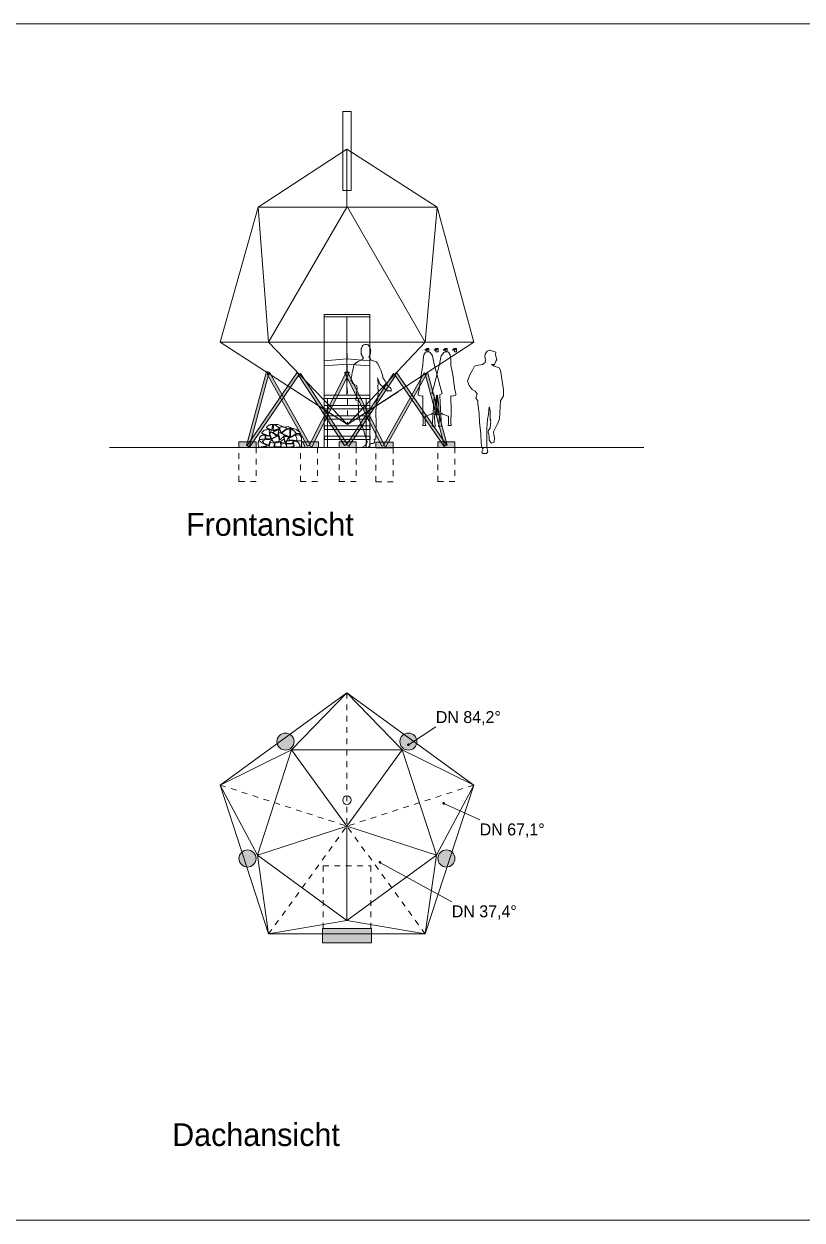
# Model space of a CAD drawing. Header units: metres. Extents: x -25.1 to 34.9, y -13.8 to 7.2.
# Drawn here: x -11.47 to 2.19, y -13.83 to 7.17 of the extents above; entities that cross this region are included whole.
import ezdxf

# ---------------------------------------------------------------- set-up
doc = ezdxf.new("R2010")
doc.units = ezdxf.units.M
doc.header["$LTSCALE"] = 2.54
doc.linetypes.add('Dash Style-5', pattern=[0.041656, 0.013885, -0.027771])
doc.layers.add('Entwurf B Ansichten', color=7, linetype='Continuous')
doc.layers.add('Linie ... Linie-Ansicht', color=7, linetype='Continuous', lineweight=5)
doc.layers.add('None', color=7, linetype='Continuous', lineweight=5)
doc.layers.add('Text', color=7, linetype='Continuous', lineweight=25, true_color=0x000000)
doc.styles.add('textstyle41', font='')
doc.styles.add('textstyle42', font='')
doc.styles.add('textstyle43', font='')
doc.styles.add('textstyle44', font='')
doc.styles.add('textstyle45', font='')
doc.styles.get('textstyle41').set_extended_font_data('Futura Light BT')
doc.styles.get('textstyle42').set_extended_font_data('Futura Light BT')
doc.styles.get('textstyle43').set_extended_font_data('Futura Light BT')
doc.styles.get('textstyle44').set_extended_font_data('Futura Lt BT')
doc.styles.get('textstyle45').set_extended_font_data('Futura Lt BT')

# ---------------------------------------------------------------- blocks, each defined once
blk = doc.blocks.new('Holzstoß')
at = {"color": 7, "linetype": 'Continuous', "lineweight": 5}
for p, q in [((-2.091, -0.863), (-2.012, -0.863)), ((-1.864, -0.934), (-1.778, -0.924)), ((-1.8, -0.943), (-1.72, -0.943)), ((-1.711, -1.046), (-1.631, -1.046)), ((-1.693, -1.02), (-1.613, -1.02)), ((-1.677, -1.154), (-1.597, -1.154))]:
    blk.add_line(p, q, dxfattribs=at)
blk.add_lwpolyline([(-2.012, -0.863), (-1.928, -0.9), (-1.899, -0.909), (-1.829, -0.902), (-1.778, -0.924), (-1.72, -0.943), (-1.691, -0.953), (-1.628, -1.001), (-1.613, -1.02), (-1.631, -1.046), (-1.599, -1.086), (-1.597, -1.154), (-1.572, -1.175), (-1.541, -1.24), (-1.544, -1.265)], dxfattribs=at)
for points in [[(-1.787, -0.949), (-1.789, -1.036), (-1.787, -1.08), (-1.773, -1.081), (-1.693, -1.02), (-1.722, -0.982), (-1.753, -0.957)], [(-2.228, -1.064), (-2.221, -1.119), (-2.139, -1.112), (-2.143, -1.08), (-2.154, -1.072)], [(-2.148, -1.18), (-2.162, -1.233), (-2.171, -1.259), (-2.081, -1.26), (-2.074, -1.19)], [(-2.124, -1.119), (-2.029, -1.073), (-2, -1.069), (-1.987, -1.126), (-1.987, -1.157), (-2.007, -1.165), (-2.048, -1.168), (-2.087, -1.177)], [(-1.974, -1.167), (-1.956, -1.182), (-1.941, -1.19), (-1.892, -1.171), (-1.913, -1.121)], [(-1.96, -1.213), (-1.886, -1.19), (-1.856, -1.259), (-1.946, -1.261)], [(-1.849, -1.15), (-1.87, -1.191), (-1.827, -1.199), (-1.769, -1.2), (-1.74, -1.145), (-1.806, -1.15)], [(-1.863, -1.208), (-1.862, -1.231), (-1.847, -1.265), (-1.778, -1.255), (-1.737, -1.255), (-1.735, -1.206), (-1.81, -1.204)]]:
    blk.add_lwpolyline(points, close=True, dxfattribs=at)
for points, knots in [([(-2.338, -1.128), (-2.296, -1.125), (-2.253, -1.123), (-2.243, -1.114), (-2.233, -1.106), (-2.241, -1.076), (-2.234, -1.051), (-2.328, -1.038), (-2.338, -1.128)], [0, 0, 0, 1, 1, 2, 2, 3, 3, 4, 4, 4]), ([(-2.295, -1.02), (-2.231, -1.044), (-2.167, -1.069), (-2.162, -1.058), (-2.157, -1.048), (-2.159, -1.037), (-2.16, -1.027), (-2.162, -1.006), (-2.164, -0.985), (-2.157, -0.969), (-2.149, -0.954), (-2.282, -0.949), (-2.295, -1.02)], [0, 0, 0, 1, 1, 2, 2, 3, 3, 4, 4, 5, 5, 6, 6, 6]), ([(-2.214, -0.921), (-2.167, -0.944), (-2.12, -0.967), (-2.111, -0.916), (-2.101, -0.865), (-2.181, -0.86), (-2.214, -0.921)], [0, 0, 0, 1, 1, 2, 2, 3, 3, 3]), ([(-2.143, -0.992), (-2.148, -1.018), (-2.152, -1.044), (-2.138, -1.08), (-2.124, -1.117), (-2.077, -1.094), (-2.029, -1.071), (-2.093, -1.013), (-2.143, -0.992)], [0, 0, 0, 1, 1, 2, 2, 3, 3, 4, 4, 4]), ([(-2.1, -0.971), (-2.098, -0.957), (-2.096, -0.943), (-2.093, -0.929), (-2.09, -0.915), (-2.09, -0.889), (-2.091, -0.863), (-2.008, -0.9), (-1.984, -0.939), (-2.022, -0.95), (-2.06, -0.96), (-2.08, -0.966), (-2.1, -0.971)], [0, 0, 0, 1, 1, 2, 2, 3, 3, 4, 4, 5, 5, 6, 6, 6]), ([(-2.1, -1.007), (-2.054, -1.034), (-2.009, -1.06), (-2.007, -1.034), (-2.006, -1.009), (-1.996, -0.982), (-1.987, -0.954), (-2.051, -0.963), (-2.1, -1.007)], [0, 0, 0, 1, 1, 2, 2, 3, 3, 4, 4, 4]), ([(-2.006, -1.009), (-1.922, -1.016), (-1.898, -1.058), (-1.918, -1.077), (-1.938, -1.095), (-1.949, -1.109), (-1.961, -1.123), (-1.969, -1.127), (-1.978, -1.131), (-1.985, -1.098), (-1.992, -1.065), (-1.996, -1.053), (-2.001, -1.04), (-2.003, -1.025), (-2.006, -1.009)], [0, 0, 0, 1, 1, 2, 2, 3, 3, 4, 4, 5, 5, 6, 6, 7, 7, 7]), ([(-1.979, -0.909), (-1.977, -0.933), (-1.975, -0.958), (-1.966, -0.985), (-1.957, -1.013), (-1.944, -1.003), (-1.931, -0.993), (-1.9, -0.968), (-1.87, -0.943), (-1.864, -0.934), (-1.858, -0.924), (-1.909, -0.902), (-1.979, -0.909)], [0, 0, 0, 1, 1, 2, 2, 3, 3, 4, 4, 5, 5, 6, 6, 6]), ([(-1.941, -1.018), (-1.87, -0.943), (-1.8, -0.943), (-1.81, -1.018), (-1.801, -1.055), (-1.798, -1.066), (-1.795, -1.077), (-1.809, -1.077), (-1.823, -1.076), (-1.859, -1.062), (-1.896, -1.047), (-1.919, -1.033), (-1.941, -1.018)], [0, 0, 0, 1, 1, 2, 2, 3, 3, 4, 4, 5, 5, 6, 6, 6]), ([(-1.819, -1.103), (-1.817, -1.122), (-1.815, -1.14), (-1.806, -1.142), (-1.797, -1.144), (-1.778, -1.141), (-1.76, -1.138), (-1.718, -1.146), (-1.677, -1.154), (-1.678, -1.086), (-1.711, -1.046), (-1.734, -1.06), (-1.757, -1.074), (-1.768, -1.081), (-1.778, -1.088), (-1.787, -1.089), (-1.795, -1.09), (-1.807, -1.097), (-1.819, -1.103)], [0, 0, 0, 1, 1, 2, 2, 3, 3, 4, 4, 5, 5, 6, 6, 7, 7, 8, 8, 9, 9, 9]), ([(-2.342, -1.139), (-2.373, -1.193), (-2.346, -1.267), (-2.303, -1.26), (-2.26, -1.253), (-2.241, -1.253), (-2.222, -1.254), (-2.211, -1.247), (-2.2, -1.241), (-2.209, -1.234), (-2.217, -1.228), (-2.336, -1.163), (-2.342, -1.139)], [0, 0, 0, 1, 1, 2, 2, 3, 3, 4, 4, 5, 5, 6, 6, 6]), ([(-2.283, -1.159), (-2.274, -1.166), (-2.264, -1.174), (-2.264, -1.184), (-2.264, -1.194), (-2.218, -1.213), (-2.171, -1.232), (-2.166, -1.206), (-2.16, -1.181), (-2.142, -1.16), (-2.124, -1.139), (-2.22, -1.104), (-2.283, -1.159)], [0, 0, 0, 1, 1, 2, 2, 3, 3, 4, 4, 5, 5, 6, 6, 6]), ([(-2.066, -1.257), (-2.071, -1.223), (-2.065, -1.185), (-2.047, -1.184), (-2.028, -1.182), (-2.001, -1.175), (-1.974, -1.167), (-1.968, -1.187), (-1.963, -1.206), (-1.961, -1.23), (-1.959, -1.254), (-2.012, -1.256), (-2.066, -1.257)], [0, 0, 0, 1, 1, 2, 2, 3, 3, 4, 4, 5, 5, 6, 6, 6]), ([(-1.911, -1.088), (-1.894, -1.136), (-1.878, -1.184), (-1.874, -1.184), (-1.871, -1.184), (-1.855, -1.149), (-1.84, -1.114), (-1.825, -1.098), (-1.811, -1.082), (-1.885, -1.069), (-1.911, -1.088)], [0, 0, 0, 1, 1, 2, 2, 3, 3, 4, 4, 5, 5, 5]), ([(-1.737, -1.153), (-1.737, -1.17), (-1.737, -1.186), (-1.732, -1.206), (-1.728, -1.226), (-1.729, -1.246), (-1.731, -1.266), (-1.677, -1.265), (-1.623, -1.265), (-1.62, -1.24), (-1.652, -1.175), (-1.702, -1.157), (-1.737, -1.153)], [0, 0, 0, 1, 1, 2, 2, 3, 3, 4, 4, 5, 6, 7, 7, 7])]:
    blk.add_open_spline(points, degree=2, knots=knots, dxfattribs=at)
blk = doc.blocks.new('Person_Ansicht_1')
at = {"layer": 'Linie ... Linie-Ansicht', "color": 7, "linetype": 'Continuous', "lineweight": 5}
blk.add_lwpolyline([(0.061, 1.809), (0.083, 1.804), (0.086, 1.8), (0.089, 1.805), (0.09, 1.799), (0.099, 1.796), (0.098, 1.786), (0.107, 1.782), (0.109, 1.777), (0.111, 1.773), (0.112, 1.769), (0.118, 1.762), (0.121, 1.754), (0.122, 1.747), (0.122, 1.739), (0.131, 1.714), (0.128, 1.705), (0.128, 1.697), (0.127, 1.672), (0.127, 1.657), (0.119, 1.635), (0.118, 1.627), (0.109, 1.611), (0.107, 1.604), (0.099, 1.596), (0.104, 1.586), (0.114, 1.57), (0.13, 1.563), (0.125, 1.557), (0.132, 1.549), (0.133, 1.539), (0.136, 1.537), (0.195, 1.517), (0.227, 1.504), (0.243, 1.488), (0.249, 1.486), (0.254, 1.475), (0.292, 1.396), (0.315, 1.346), (0.324, 1.307), (0.342, 1.253), (0.344, 1.228), (0.377, 1.176), (0.401, 1.127), (0.425, 1.09), (0.438, 1.07), (0.451, 1.064), (0.468, 1.059), (0.474, 1.056), (0.486, 1.039), (0.491, 1.028), (0.492, 1.013), (0.492, 0.999), (0.488, 0.991), (0.485, 0.992), (0.484, 1), (0.434, 1), (0.428, 0.989), (0.423, 0.995), (0.422, 1.008), (0.413, 1.021), (0.411, 1.025), (0.402, 1.022), (0.394, 1.023), (0.386, 1.028), (0.361, 1.053), (0.325, 1.083), (0.309, 1.094), (0.304, 1.103), (0.297, 1.108), (0.302, 1.11), (0.296, 1.112), (0.291, 1.122), (0.263, 1.196), (0.253, 1.224), (0.257, 1.207), (0.259, 1.192), (0.263, 1.12), (0.256, 1.085), (0.255, 1.048), (0.262, 1.018), (0.261, 0.982), (0.255, 0.878), (0.257, 0.85), (0.251, 0.831), (0.231, 0.82), (0.226, 0.809), (0.227, 0.757), (0.224, 0.592), (0.225, 0.447), (0.221, 0.156), (0.227, 0.152), (0.214, 0.151), (0.195, 0.146), (0.192, 0.141), (0.204, 0.116), (0.198, 0.098), (0.185, 0.08), (0.171, 0.074), (0.137, 0.071), (0.128, 0.066), (0.122, 0.051), (0.108, 0.024), (0.096, 0.014), (0.067, 0), (0, 0), (-0.004, 0.002), (-0.006, 0.009), (-0.005, 0.012), (0.028, 0.029), (0.035, 0.038), (0.059, 0.069), (0.065, 0.072), (0.059, 0.072), (0.067, 0.095), (0.068, 0.107), (0.06, 0.137), (0.052, 0.139), (0.054, 0.152), (0.035, 0.206), (0.011, 0.296), (-0.019, 0.381), (-0.04, 0.419), (-0.057, 0.473), (-0.063, 0.504), (-0.068, 0.526), (-0.073, 0.536), (-0.073, 0.543), (-0.08, 0.554), (-0.084, 0.59), (-0.086, 0.67), (-0.081, 0.716), (-0.088, 0.804), (-0.084, 0.824), (-0.091, 0.833), (-0.089, 0.828), (-0.122, 0.832), (-0.13, 0.837), (-0.113, 0.938), (-0.118, 0.97), (-0.107, 1.031), (-0.115, 1.085), (-0.134, 1.094), (-0.161, 1.11), (-0.195, 1.14), (-0.185, 1.144), (-0.196, 1.143), (-0.205, 1.165), (-0.215, 1.178), (-0.22, 1.18), (-0.22, 1.182), (-0.215, 1.193), (-0.208, 1.236), (-0.202, 1.273), (-0.194, 1.321), (-0.179, 1.381), (-0.164, 1.443), (-0.157, 1.464), (-0.149, 1.474), (-0.125, 1.477), (-0.147, 1.476), (-0.087, 1.512), (-0.034, 1.538), (-0.023, 1.544), (0.004, 1.571), (-0.001, 1.57), (-0.003, 1.573), (-0.002, 1.574), (-0.004, 1.587), (-0.007, 1.597), (-0.017, 1.606), (-0.016, 1.609), (-0.018, 1.607), (-0.021, 1.612), (-0.021, 1.617), (-0.022, 1.613), (-0.026, 1.626), (-0.027, 1.63), (-0.031, 1.636), (-0.034, 1.64), (-0.034, 1.648), (-0.035, 1.653), (-0.033, 1.65), (-0.036, 1.657), (-0.037, 1.664), (-0.036, 1.673), (-0.038, 1.688), (-0.036, 1.689), (-0.034, 1.694), (-0.036, 1.693), (-0.036, 1.696), (-0.035, 1.706), (-0.037, 1.722), (-0.035, 1.739), (-0.03, 1.747), (-0.031, 1.749), (-0.022, 1.765), (-0.016, 1.776), (-0.012, 1.78), (-0.017, 1.782), (-0.02, 1.784), (-0.015, 1.789), (-0.003, 1.797), (0.012, 1.803), (0.029, 1.808), (0.046, 1.81), (0.061, 1.809)], close=True, dxfattribs=at)

msp = doc.modelspace()

# ---------------------------------------------------------------- hatches: boundary and pattern name
at = {"layer": 'Entwurf B Ansichten', "linetype": 'Continuous', "lineweight": 0, "true_color": 0xadadad, "transparency": 33554687}
for points in [[(-7.513, -0.245), (-7.561, -0.232), (-7.213, 1.067), (-7.165, 1.054)], [(-5.802, 1.072), (-5.757, 1.05), (-6.416, -0.255), (-6.461, -0.233)], [(-5.142, -0.225), (-5.187, -0.248), (-5.842, 1.05), (-5.798, 1.072)], [(-7.51, -0.26), (-7.551, -0.232), (-6.677, 1.043), (-6.636, 1.015)], [(-7.198, 1.02), (-7.154, 1.044), (-6.448, -0.22), (-6.492, -0.245)], [(-6.659, 1.005), (-6.617, 1.033), (-5.798, -0.206), (-5.84, -0.234)], [(-5.768, -0.248), (-5.81, -0.22), (-4.985, 1.029), (-4.943, 1.002)], [(-5.115, -0.258), (-5.159, -0.233), (-4.445, 1.044), (-4.402, 1.02)], [(-4.963, 1.015), (-4.922, 1.043), (-4.055, -0.222), (-4.096, -0.25)], [(-4.426, 1.025), (-4.378, 1.038), (-4.039, -0.227), (-4.088, -0.24)], [(-7.695, -0.167), (-7.395, -0.167), (-7.395, -0.267), (-7.695, -0.267)], [(-6.6, -0.167), (-6.3, -0.167), (-6.3, -0.267), (-6.6, -0.267)], [(-5.938, -0.167), (-5.638, -0.167), (-5.638, -0.267), (-5.938, -0.267)], [(-5.29, -0.172), (-4.99, -0.172), (-4.99, -0.272), (-5.29, -0.272)], [(-4.204, -0.167), (-3.904, -0.167), (-3.904, -0.267), (-4.204, -0.267)], [(-6.227, -8.713), (-5.368, -8.713), (-5.368, -8.964), (-6.227, -8.964)]]:
    msp.add_hatch(color=253, dxfattribs=at).paths.add_polyline_path(points, flags=0)
h = msp.add_hatch(color=253, dxfattribs=at)
edge = h.paths.add_edge_path(flags=0)
edge.add_arc((-6.878, -5.432), 0.15, 0, 360)
h = msp.add_hatch(color=253, dxfattribs=at)
edge = h.paths.add_edge_path(flags=0)
edge.add_arc((-4.721, -5.432), 0.15, 0, 360)
at = {"layer": 'Entwurf B Ansichten', "linetype": 'Continuous', "lineweight": 0, "transparency": 33554687}
for points in [[(-4.708, -5.479), (-4.708, -5.48), (-4.708, -5.481), (-4.707, -5.481), (-4.707, -5.482), (-4.707, -5.483), (-4.706, -5.483), (-4.706, -5.484), (-4.706, -5.485), (-4.706, -5.485), (-4.706, -5.486), (-4.706, -5.487), (-4.706, -5.488), (-4.706, -5.488), (-4.706, -5.489), (-4.706, -5.49), (-4.706, -5.491), (-4.706, -5.491), (-4.707, -5.492), (-4.707, -5.493), (-4.707, -5.493), (-4.707, -5.494), (-4.708, -5.495), (-4.708, -5.495), (-4.709, -5.496), (-4.709, -5.497), (-4.709, -5.497), (-4.71, -5.498), (-4.71, -5.498), (-4.711, -5.499), (-4.712, -5.499), (-4.712, -5.5), (-4.713, -5.5), (-4.713, -5.5), (-4.714, -5.501), (-4.715, -5.501), (-4.715, -5.501), (-4.716, -5.502), (-4.717, -5.502), (-4.717, -5.502), (-4.718, -5.502), (-4.719, -5.502), (-4.72, -5.502), (-4.72, -5.503), (-4.721, -5.503), (-4.722, -5.502), (-4.723, -5.502), (-4.723, -5.502), (-4.724, -5.502), (-4.725, -5.502), (-4.725, -5.502), (-4.726, -5.502), (-4.727, -5.501), (-4.728, -5.501), (-4.728, -5.501), (-4.729, -5.5), (-4.729, -5.5), (-4.73, -5.499), (-4.731, -5.499), (-4.731, -5.498), (-4.732, -5.498), (-4.732, -5.497), (-4.733, -5.497), (-4.733, -5.496), (-4.734, -5.496), (-4.734, -5.495), (-4.734, -5.494), (-4.735, -5.494), (-4.735, -5.493), (-4.735, -5.492), (-4.735, -5.492), (-4.736, -5.491), (-4.736, -5.49), (-4.736, -5.489), (-4.736, -5.489), (-4.736, -5.488), (-4.736, -5.487), (-4.736, -5.487), (-4.736, -5.486), (-4.736, -5.485), (-4.736, -5.484), (-4.735, -5.484), (-4.735, -5.483), (-4.735, -5.482), (-4.735, -5.482), (-4.734, -5.481), (-4.734, -5.48), (-4.734, -5.48), (-4.733, -5.479), (-4.733, -5.478), (-4.732, -5.478), (-4.732, -5.477), (-4.731, -5.477), (-4.731, -5.476), (-4.73, -5.476), (-4.73, -5.475), (-4.729, -5.475), (-4.728, -5.474), (-4.728, -5.474), (-4.727, -5.474), (-4.726, -5.474), (-4.726, -5.473), (-4.725, -5.473), (-4.724, -5.473), (-4.724, -5.473), (-4.723, -5.473), (-4.722, -5.472), (-4.721, -5.472), (-4.721, -5.472), (-4.72, -5.472), (-4.719, -5.473), (-4.718, -5.473), (-4.718, -5.473), (-4.717, -5.473), (-4.716, -5.473), (-4.716, -5.473), (-4.715, -5.474), (-4.714, -5.474), (-4.714, -5.474), (-4.713, -5.475), (-4.712, -5.475), (-4.712, -5.476), (-4.711, -5.476), (-4.711, -5.476), (-4.71, -5.477), (-4.71, -5.478), (-4.709, -5.478), (-4.709, -5.479)], [(-4.088, -6.523), (-4.088, -6.524), (-4.089, -6.525), (-4.089, -6.525), (-4.089, -6.526), (-4.09, -6.527), (-4.09, -6.527), (-4.091, -6.528), (-4.091, -6.528), (-4.092, -6.529), (-4.093, -6.529), (-4.093, -6.53), (-4.094, -6.53), (-4.094, -6.53), (-4.095, -6.531), (-4.096, -6.531), (-4.096, -6.531), (-4.097, -6.532), (-4.098, -6.532), (-4.098, -6.532), (-4.099, -6.532), (-4.1, -6.532), (-4.101, -6.532), (-4.101, -6.532), (-4.102, -6.532), (-4.103, -6.532), (-4.104, -6.532), (-4.104, -6.532), (-4.105, -6.532), (-4.106, -6.532), (-4.106, -6.532), (-4.107, -6.531), (-4.108, -6.531), (-4.109, -6.531), (-4.109, -6.53), (-4.11, -6.53), (-4.11, -6.53), (-4.111, -6.529), (-4.112, -6.529), (-4.112, -6.528), (-4.113, -6.528), (-4.113, -6.527), (-4.114, -6.527), (-4.114, -6.526), (-4.114, -6.525), (-4.115, -6.525), (-4.115, -6.524), (-4.116, -6.523), (-4.116, -6.523), (-4.116, -6.522), (-4.116, -6.521), (-4.116, -6.521), (-4.117, -6.52), (-4.117, -6.519), (-4.117, -6.518), (-4.117, -6.518), (-4.117, -6.517), (-4.117, -6.516), (-4.117, -6.515), (-4.117, -6.515), (-4.116, -6.514), (-4.116, -6.513), (-4.116, -6.513), (-4.116, -6.512), (-4.115, -6.511), (-4.115, -6.51), (-4.115, -6.51), (-4.114, -6.509), (-4.114, -6.509), (-4.114, -6.508), (-4.113, -6.507), (-4.113, -6.507), (-4.112, -6.506), (-4.112, -6.506), (-4.111, -6.505), (-4.11, -6.505), (-4.11, -6.505), (-4.109, -6.504), (-4.108, -6.504), (-4.108, -6.504), (-4.107, -6.503), (-4.106, -6.503), (-4.106, -6.503), (-4.105, -6.503), (-4.104, -6.502), (-4.104, -6.502), (-4.103, -6.502), (-4.102, -6.502), (-4.101, -6.502), (-4.101, -6.502), (-4.1, -6.502), (-4.099, -6.502), (-4.098, -6.503), (-4.098, -6.503), (-4.097, -6.503), (-4.096, -6.503), (-4.096, -6.504), (-4.095, -6.504), (-4.094, -6.504), (-4.094, -6.505), (-4.093, -6.505), (-4.092, -6.505), (-4.092, -6.506), (-4.091, -6.506), (-4.091, -6.507), (-4.09, -6.507), (-4.09, -6.508), (-4.089, -6.509), (-4.089, -6.509), (-4.089, -6.51), (-4.088, -6.511), (-4.088, -6.511), (-4.088, -6.512), (-4.087, -6.513), (-4.087, -6.513), (-4.087, -6.514), (-4.087, -6.515), (-4.087, -6.515), (-4.087, -6.516), (-4.087, -6.517), (-4.087, -6.518), (-4.087, -6.518), (-4.087, -6.519), (-4.087, -6.52), (-4.087, -6.521), (-4.087, -6.521), (-4.087, -6.522), (-4.088, -6.523)], [(-5.207, -7.56), (-5.207, -7.561), (-5.207, -7.561), (-5.208, -7.562), (-5.208, -7.562), (-5.209, -7.563), (-5.209, -7.564), (-5.21, -7.564), (-5.21, -7.565), (-5.211, -7.565), (-5.212, -7.565), (-5.212, -7.566), (-5.213, -7.566), (-5.214, -7.567), (-5.214, -7.567), (-5.215, -7.567), (-5.216, -7.567), (-5.216, -7.568), (-5.217, -7.568), (-5.218, -7.568), (-5.218, -7.568), (-5.219, -7.568), (-5.22, -7.568), (-5.221, -7.568), (-5.221, -7.568), (-5.222, -7.568), (-5.223, -7.568), (-5.224, -7.568), (-5.224, -7.567), (-5.225, -7.567), (-5.226, -7.567), (-5.226, -7.567), (-5.227, -7.566), (-5.228, -7.566), (-5.228, -7.566), (-5.229, -7.565), (-5.23, -7.565), (-5.23, -7.564), (-5.231, -7.564), (-5.231, -7.563), (-5.232, -7.563), (-5.232, -7.562), (-5.232, -7.561), (-5.233, -7.561), (-5.233, -7.56), (-5.234, -7.559), (-5.234, -7.559), (-5.234, -7.558), (-5.234, -7.557), (-5.235, -7.557), (-5.235, -7.556), (-5.235, -7.555), (-5.235, -7.554), (-5.235, -7.554), (-5.235, -7.553), (-5.235, -7.552), (-5.235, -7.552), (-5.235, -7.551), (-5.235, -7.55), (-5.235, -7.549), (-5.234, -7.549), (-5.234, -7.548), (-5.234, -7.547), (-5.234, -7.547), (-5.233, -7.546), (-5.233, -7.545), (-5.233, -7.545), (-5.232, -7.544), (-5.232, -7.543), (-5.231, -7.543), (-5.231, -7.542), (-5.23, -7.542), (-5.23, -7.541), (-5.229, -7.541), (-5.228, -7.54), (-5.228, -7.54), (-5.227, -7.54), (-5.226, -7.539), (-5.226, -7.539), (-5.225, -7.539), (-5.224, -7.539), (-5.224, -7.538), (-5.223, -7.538), (-5.222, -7.538), (-5.222, -7.538), (-5.221, -7.538), (-5.22, -7.538), (-5.219, -7.538), (-5.219, -7.538), (-5.218, -7.538), (-5.217, -7.538), (-5.216, -7.538), (-5.216, -7.539), (-5.215, -7.539), (-5.214, -7.539), (-5.214, -7.539), (-5.213, -7.54), (-5.212, -7.54), (-5.212, -7.54), (-5.211, -7.541), (-5.21, -7.541), (-5.21, -7.542), (-5.209, -7.542), (-5.209, -7.543), (-5.208, -7.543), (-5.208, -7.544), (-5.208, -7.545), (-5.207, -7.545), (-5.207, -7.546), (-5.206, -7.547), (-5.206, -7.547), (-5.206, -7.548), (-5.206, -7.549), (-5.205, -7.549), (-5.205, -7.55), (-5.205, -7.551), (-5.205, -7.551), (-5.205, -7.552), (-5.205, -7.553), (-5.205, -7.554), (-5.205, -7.554), (-5.205, -7.555), (-5.205, -7.556), (-5.205, -7.557), (-5.206, -7.557), (-5.206, -7.558), (-5.206, -7.559), (-5.206, -7.559)]]:
    msp.add_hatch(color=7, dxfattribs=at).paths.add_polyline_path(points, flags=0)
at = {"layer": 'Entwurf B Ansichten', "linetype": 'Continuous', "lineweight": 0, "true_color": 0xadadad, "transparency": 33554687}
h = msp.add_hatch(color=253, dxfattribs=at)
edge = h.paths.add_edge_path(flags=0)
edge.add_arc((-7.545, -7.484), 0.15, 0, 360)
h = msp.add_hatch(color=253, dxfattribs=at)
edge = h.paths.add_edge_path(flags=0)
edge.add_arc((-4.054, -7.484), 0.15, 0, 360)

# ---------------------------------------------------------------- linework, layer by layer
at = {"layer": 'Entwurf B Ansichten', "color": 7, "linetype": 'Continuous', "lineweight": 5}
for p, q in [((-7.36, 3.948), (-5.8, 4.972)), ((-5.8, 4.972), (-4.216, 3.948)), ((-5.8, 3.948), (-5.8, 4.972)), ((-7.36, 3.948), (-8.024, 1.579)), ((-7.36, 3.948), (-4.216, 3.948)), ((-7.36, 3.948), (-7.175, 1.579)), ((-7.175, 1.579), (-5.8, 3.948)), ((-5.788, 3.948), (-4.425, 1.579)), ((-4.425, 1.579), (-4.216, 3.948)), ((-4.216, 3.948), (-3.575, 1.579)), ((-8.024, 1.579), (-3.575, 1.579)), ((-5.788, 0.133), (-8.024, 1.579)), ((-7.175, 1.579), (-5.788, 0.133)), ((-5.788, 0.133), (-3.575, 1.579)), ((-4.425, 1.579), (-5.788, 0.133)), ((-4.425, 1.579), (-3.575, 1.579)), ((-5.788, 0.133), (-6.678, 0.711)), ((-5.788, 0.133), (-6.678, 0.711)), ((-4.898, 0.711), (-5.788, 0.133)), ((-4.898, 0.711), (-5.788, 0.133)), ((-9.966, -0.267), (-0.589, -0.267)), ((-5.8, -4.578), (-8.024, -6.194)), ((-5.8, -4.578), (-6.771, -5.579)), ((-3.575, -6.194), (-5.8, -4.578)), ((-4.828, -5.579), (-5.8, -4.578)), ((-4.721, -5.487), (-4.24, -5.173)), ((-6.771, -5.579), (-8.024, -6.194)), ((-6.771, -5.579), (-7.372, -7.428)), ((-4.828, -5.579), (-6.771, -5.579)), ((-5.8, -6.917), (-6.771, -5.579)), ((-5.8, -6.917), (-4.828, -5.579)), ((-4.227, -7.428), (-4.828, -5.579)), ((-3.575, -6.194), (-4.828, -5.579)), ((-7.175, -8.809), (-8.024, -6.194)), ((-8.024, -6.194), (-7.372, -7.428)), ((-4.425, -8.809), (-3.575, -6.194)), ((-4.227, -7.428), (-3.575, -6.194)), ((-4.102, -6.517), (-3.47, -6.808)), ((-7.372, -7.428), (-5.8, -6.917)), ((-4.227, -7.428), (-5.8, -6.917)), ((-5.8, -6.917), (-5.8, -8.57)), ((-5.8, -8.57), (-7.372, -7.428)), ((-7.372, -7.428), (-7.175, -8.809)), ((-5.8, -8.57), (-4.227, -7.428)), ((-5.22, -7.553), (-3.96, -8.246)), ((-4.425, -8.809), (-4.227, -7.428)), ((-7.175, -8.809), (-5.8, -8.57)), ((-5.8, -8.57), (-4.425, -8.809)), ((-7.175, -8.809), (-4.425, -8.809))]:
    msp.add_line(p, q, dxfattribs=at)
at = {"layer": 'Entwurf B Ansichten', "color": 7, "linetype": 'Dash Style-5', "lineweight": 5}
for p, q in [((-5.8, 1.579), (-5.788, 0.133)), ((-5.8, -4.578), (-5.8, -6.917)), ((-8.024, -6.194), (-5.8, -6.917)), ((-3.575, -6.194), (-5.8, -6.917)), ((-7.175, -8.809), (-5.8, -6.917)), ((-4.425, -8.809), (-5.8, -6.917))]:
    msp.add_line(p, q, dxfattribs=at)
at = {"layer": 'Entwurf B Ansichten', "color": 7, "linetype": 'Continuous', "lineweight": 5}
for points in [[(-5.874, 5.629), (-5.724, 5.629), (-5.724, 4.245), (-5.874, 4.245)], [(-5.8, 4.972), (-4.216, 3.948), (-3.575, 1.579), (-5.788, 0.133), (-8.024, 1.579), (-7.36, 3.948)], [(-6.2, 2.066), (-5.4, 2.066), (-5.4, 0.65), (-6.2, 0.65)], [(-4.38, 1.418), (-4.34, 1.402), (-4.296, 1.34), (-4.266, 1.196), (-4.2, 0.938), (-4.166, 0.8), (-4.128, 0.682), (-4.172, 0.658), (-4.164, 0.518), (-4.138, 0.108), (-4.19, 0.102), (-4.178, 0.248), (-4.194, 0.512), (-4.212, 0.65), (-4.225, 0.643), (-4.215, 0.594), (-4.222, 0.581), (-4.215, 0.537), (-4.229, 0.391), (-4.224, 0.318), (-4.242, 0.303), (-4.274, 0.316), (-4.309, 0.332), (-4.309, 0.314), (-4.374, 0.297), (-4.411, 0.284), (-4.424, 0.281), (-4.424, 0.15), (-4.417, 0.117), (-4.467, 0.119), (-4.464, 0.172), (-4.467, 0.363), (-4.465, 0.636), (-4.493, 0.633), (-4.526, 0.647), (-4.552, 0.648), (-4.55, 0.68), (-4.532, 0.746), (-4.499, 1.005), (-4.466, 1.178), (-4.462, 1.272), (-4.45, 1.358), (-4.422, 1.408)], [(-4.398, 1.467), (-4.36, 1.467), (-4.394, 1.44), (-4.431, 1.439)], [(-4.398, 1.467), (-4.36, 1.467), (-4.36, 1.41), (-4.398, 1.41)], [(-4.237, 1.467), (-4.199, 1.467), (-4.233, 1.44), (-4.27, 1.439)], [(-4.237, 1.467), (-4.2, 1.467), (-4.2, 1.413), (-4.237, 1.413)], [(-4.076, 1.467), (-4.038, 1.467), (-4.072, 1.44), (-4.109, 1.439)], [(-4.076, 1.467), (-4.039, 1.467), (-4.039, 1.413), (-4.076, 1.413)], [(-3.915, 1.467), (-3.877, 1.467), (-3.911, 1.44), (-3.948, 1.439)], [(-3.914, 1.467), (-3.877, 1.467), (-3.877, 1.413), (-3.914, 1.413)], [(-7.513, -0.245), (-7.561, -0.232), (-7.213, 1.067), (-7.165, 1.054)], [(-5.802, 1.072), (-5.757, 1.05), (-6.416, -0.255), (-6.461, -0.233)], [(-5.142, -0.225), (-5.187, -0.248), (-5.842, 1.05), (-5.798, 1.072)], [(-7.51, -0.26), (-7.551, -0.232), (-6.677, 1.043), (-6.636, 1.015)], [(-7.198, 1.02), (-7.154, 1.044), (-6.448, -0.22), (-6.492, -0.245)], [(-6.659, 1.005), (-6.617, 1.033), (-5.798, -0.206), (-5.84, -0.234)], [(-5.768, -0.248), (-5.81, -0.22), (-4.985, 1.029), (-4.943, 1.002)], [(-5.115, -0.258), (-5.159, -0.233), (-4.445, 1.044), (-4.402, 1.02)], [(-4.963, 1.015), (-4.922, 1.043), (-4.055, -0.222), (-4.096, -0.25)], [(-4.426, 1.025), (-4.378, 1.038), (-4.039, -0.227), (-4.088, -0.24)], [(-6.2, 0.65), (-5.4, 0.65), (-5.4, 0.59), (-6.2, 0.59)], [(-6.2, 0.59), (-6.14, 0.59), (-6.14, -0.267), (-6.2, -0.267)], [(-6.198, 0.47), (-5.398, 0.47), (-5.398, 0.41), (-6.198, 0.41)], [(-5.46, 0.59), (-5.4, 0.59), (-5.4, -0.267), (-5.46, -0.267)], [(-6.197, 0.29), (-5.397, 0.29), (-5.397, 0.23), (-6.197, 0.23)], [(-6.195, 0.11), (-5.395, 0.11), (-5.395, 0.05), (-6.195, 0.05)], [(-7.695, -0.167), (-7.395, -0.167), (-7.395, -0.267), (-7.695, -0.267)], [(-6.6, -0.167), (-6.3, -0.167), (-6.3, -0.267), (-6.6, -0.267)], [(-6.194, -0.07), (-5.394, -0.07), (-5.394, -0.13), (-6.194, -0.13)], [(-5.938, -0.167), (-5.638, -0.167), (-5.638, -0.267), (-5.938, -0.267)], [(-5.29, -0.172), (-4.99, -0.172), (-4.99, -0.272), (-5.29, -0.272)], [(-4.204, -0.167), (-3.904, -0.167), (-3.904, -0.267), (-4.204, -0.267)], [(-8.024, -6.194), (-5.8, -4.578), (-3.575, -6.194), (-4.425, -8.809), (-7.175, -8.809)], [(-4.708, -5.479), (-4.708, -5.48), (-4.708, -5.481), (-4.707, -5.481), (-4.707, -5.482), (-4.707, -5.483), (-4.706, -5.483), (-4.706, -5.484), (-4.706, -5.485), (-4.706, -5.485), (-4.706, -5.486), (-4.706, -5.487), (-4.706, -5.488), (-4.706, -5.488), (-4.706, -5.489), (-4.706, -5.49), (-4.706, -5.491), (-4.706, -5.491), (-4.707, -5.492), (-4.707, -5.493), (-4.707, -5.493), (-4.707, -5.494), (-4.708, -5.495), (-4.708, -5.495), (-4.709, -5.496), (-4.709, -5.497), (-4.709, -5.497), (-4.71, -5.498), (-4.71, -5.498), (-4.711, -5.499), (-4.712, -5.499), (-4.712, -5.5), (-4.713, -5.5), (-4.713, -5.5), (-4.714, -5.501), (-4.715, -5.501), (-4.715, -5.501), (-4.716, -5.502), (-4.717, -5.502), (-4.717, -5.502), (-4.718, -5.502), (-4.719, -5.502), (-4.72, -5.502), (-4.72, -5.503), (-4.721, -5.503), (-4.722, -5.502), (-4.723, -5.502), (-4.723, -5.502), (-4.724, -5.502), (-4.725, -5.502), (-4.725, -5.502), (-4.726, -5.502), (-4.727, -5.501), (-4.728, -5.501), (-4.728, -5.501), (-4.729, -5.5), (-4.729, -5.5), (-4.73, -5.499), (-4.731, -5.499), (-4.731, -5.498), (-4.732, -5.498), (-4.732, -5.497), (-4.733, -5.497), (-4.733, -5.496), (-4.734, -5.496), (-4.734, -5.495), (-4.734, -5.494), (-4.735, -5.494), (-4.735, -5.493), (-4.735, -5.492), (-4.735, -5.492), (-4.736, -5.491), (-4.736, -5.49), (-4.736, -5.489), (-4.736, -5.489), (-4.736, -5.488), (-4.736, -5.487), (-4.736, -5.487), (-4.736, -5.486), (-4.736, -5.485), (-4.736, -5.484), (-4.735, -5.484), (-4.735, -5.483), (-4.735, -5.482), (-4.735, -5.482), (-4.734, -5.481), (-4.734, -5.48), (-4.734, -5.48), (-4.733, -5.479), (-4.733, -5.478), (-4.732, -5.478), (-4.732, -5.477), (-4.731, -5.477), (-4.731, -5.476), (-4.73, -5.476), (-4.73, -5.475), (-4.729, -5.475), (-4.728, -5.474), (-4.728, -5.474), (-4.727, -5.474), (-4.726, -5.474), (-4.726, -5.473), (-4.725, -5.473), (-4.724, -5.473), (-4.724, -5.473), (-4.723, -5.473), (-4.722, -5.472), (-4.721, -5.472), (-4.721, -5.472), (-4.72, -5.472), (-4.719, -5.473), (-4.718, -5.473), (-4.718, -5.473), (-4.717, -5.473), (-4.716, -5.473), (-4.716, -5.473), (-4.715, -5.474), (-4.714, -5.474), (-4.714, -5.474), (-4.713, -5.475), (-4.712, -5.475), (-4.712, -5.476), (-4.711, -5.476), (-4.711, -5.476), (-4.71, -5.477), (-4.71, -5.478), (-4.709, -5.478), (-4.709, -5.479), (-4.708, -5.479)], [(-4.088, -6.523), (-4.088, -6.524), (-4.089, -6.525), (-4.089, -6.525), (-4.089, -6.526), (-4.09, -6.527), (-4.09, -6.527), (-4.091, -6.528), (-4.091, -6.528), (-4.092, -6.529), (-4.093, -6.529), (-4.093, -6.53), (-4.094, -6.53), (-4.094, -6.53), (-4.095, -6.531), (-4.096, -6.531), (-4.096, -6.531), (-4.097, -6.532), (-4.098, -6.532), (-4.098, -6.532), (-4.099, -6.532), (-4.1, -6.532), (-4.101, -6.532), (-4.101, -6.532), (-4.102, -6.532), (-4.103, -6.532), (-4.104, -6.532), (-4.104, -6.532), (-4.105, -6.532), (-4.106, -6.532), (-4.106, -6.532), (-4.107, -6.531), (-4.108, -6.531), (-4.109, -6.531), (-4.109, -6.53), (-4.11, -6.53), (-4.11, -6.53), (-4.111, -6.529), (-4.112, -6.529), (-4.112, -6.528), (-4.113, -6.528), (-4.113, -6.527), (-4.114, -6.527), (-4.114, -6.526), (-4.114, -6.525), (-4.115, -6.525), (-4.115, -6.524), (-4.116, -6.523), (-4.116, -6.523), (-4.116, -6.522), (-4.116, -6.521), (-4.116, -6.521), (-4.117, -6.52), (-4.117, -6.519), (-4.117, -6.518), (-4.117, -6.518), (-4.117, -6.517), (-4.117, -6.516), (-4.117, -6.515), (-4.117, -6.515), (-4.116, -6.514), (-4.116, -6.513), (-4.116, -6.513), (-4.116, -6.512), (-4.115, -6.511), (-4.115, -6.51), (-4.115, -6.51), (-4.114, -6.509), (-4.114, -6.509), (-4.114, -6.508), (-4.113, -6.507), (-4.113, -6.507), (-4.112, -6.506), (-4.112, -6.506), (-4.111, -6.505), (-4.11, -6.505), (-4.11, -6.505), (-4.109, -6.504), (-4.108, -6.504), (-4.108, -6.504), (-4.107, -6.503), (-4.106, -6.503), (-4.106, -6.503), (-4.105, -6.503), (-4.104, -6.502), (-4.104, -6.502), (-4.103, -6.502), (-4.102, -6.502), (-4.101, -6.502), (-4.101, -6.502), (-4.1, -6.502), (-4.099, -6.502), (-4.098, -6.503), (-4.098, -6.503), (-4.097, -6.503), (-4.096, -6.503), (-4.096, -6.504), (-4.095, -6.504), (-4.094, -6.504), (-4.094, -6.505), (-4.093, -6.505), (-4.092, -6.505), (-4.092, -6.506), (-4.091, -6.506), (-4.091, -6.507), (-4.09, -6.507), (-4.09, -6.508), (-4.089, -6.509), (-4.089, -6.509), (-4.089, -6.51), (-4.088, -6.511), (-4.088, -6.511), (-4.088, -6.512), (-4.087, -6.513), (-4.087, -6.513), (-4.087, -6.514), (-4.087, -6.515), (-4.087, -6.515), (-4.087, -6.516), (-4.087, -6.517), (-4.087, -6.518), (-4.087, -6.518), (-4.087, -6.519), (-4.087, -6.52), (-4.087, -6.521), (-4.087, -6.521), (-4.087, -6.522), (-4.088, -6.523), (-4.088, -6.523)], [(-5.207, -7.56), (-5.207, -7.561), (-5.207, -7.561), (-5.208, -7.562), (-5.208, -7.562), (-5.209, -7.563), (-5.209, -7.564), (-5.21, -7.564), (-5.21, -7.565), (-5.211, -7.565), (-5.212, -7.565), (-5.212, -7.566), (-5.213, -7.566), (-5.214, -7.567), (-5.214, -7.567), (-5.215, -7.567), (-5.216, -7.567), (-5.216, -7.568), (-5.217, -7.568), (-5.218, -7.568), (-5.218, -7.568), (-5.219, -7.568), (-5.22, -7.568), (-5.221, -7.568), (-5.221, -7.568), (-5.222, -7.568), (-5.223, -7.568), (-5.224, -7.568), (-5.224, -7.567), (-5.225, -7.567), (-5.226, -7.567), (-5.226, -7.567), (-5.227, -7.566), (-5.228, -7.566), (-5.228, -7.566), (-5.229, -7.565), (-5.23, -7.565), (-5.23, -7.564), (-5.231, -7.564), (-5.231, -7.563), (-5.232, -7.563), (-5.232, -7.562), (-5.232, -7.561), (-5.233, -7.561), (-5.233, -7.56), (-5.234, -7.559), (-5.234, -7.559), (-5.234, -7.558), (-5.234, -7.557), (-5.235, -7.557), (-5.235, -7.556), (-5.235, -7.555), (-5.235, -7.554), (-5.235, -7.554), (-5.235, -7.553), (-5.235, -7.552), (-5.235, -7.552), (-5.235, -7.551), (-5.235, -7.55), (-5.235, -7.549), (-5.234, -7.549), (-5.234, -7.548), (-5.234, -7.547), (-5.234, -7.547), (-5.233, -7.546), (-5.233, -7.545), (-5.233, -7.545), (-5.232, -7.544), (-5.232, -7.543), (-5.231, -7.543), (-5.231, -7.542), (-5.23, -7.542), (-5.23, -7.541), (-5.229, -7.541), (-5.228, -7.54), (-5.228, -7.54), (-5.227, -7.54), (-5.226, -7.539), (-5.226, -7.539), (-5.225, -7.539), (-5.224, -7.539), (-5.224, -7.538), (-5.223, -7.538), (-5.222, -7.538), (-5.222, -7.538), (-5.221, -7.538), (-5.22, -7.538), (-5.219, -7.538), (-5.219, -7.538), (-5.218, -7.538), (-5.217, -7.538), (-5.216, -7.538), (-5.216, -7.539), (-5.215, -7.539), (-5.214, -7.539), (-5.214, -7.539), (-5.213, -7.54), (-5.212, -7.54), (-5.212, -7.54), (-5.211, -7.541), (-5.21, -7.541), (-5.21, -7.542), (-5.209, -7.542), (-5.209, -7.543), (-5.208, -7.543), (-5.208, -7.544), (-5.208, -7.545), (-5.207, -7.545), (-5.207, -7.546), (-5.206, -7.547), (-5.206, -7.547), (-5.206, -7.548), (-5.206, -7.549), (-5.205, -7.549), (-5.205, -7.55), (-5.205, -7.551), (-5.205, -7.551), (-5.205, -7.552), (-5.205, -7.553), (-5.205, -7.554), (-5.205, -7.554), (-5.205, -7.555), (-5.205, -7.556), (-5.205, -7.557), (-5.206, -7.557), (-5.206, -7.558), (-5.206, -7.559), (-5.206, -7.559), (-5.207, -7.56)]]:
    msp.add_lwpolyline(points, close=True, dxfattribs=at)
at = {"layer": 'Entwurf B Ansichten', "color": 7, "linetype": 'Dash Style-5', "lineweight": 5}
for points in [[(-7.695, -0.267), (-7.395, -0.267), (-7.395, -0.867), (-7.695, -0.867)], [(-6.617, -0.267), (-6.317, -0.267), (-6.317, -0.867), (-6.617, -0.867)], [(-5.938, -0.267), (-5.638, -0.267), (-5.638, -0.867), (-5.938, -0.867)], [(-5.29, -0.272), (-4.99, -0.272), (-4.99, -0.872), (-5.29, -0.872)], [(-4.204, -0.267), (-3.904, -0.267), (-3.904, -0.867), (-4.204, -0.867)], [(-6.22, -7.614), (-5.379, -7.614), (-5.379, -8.713), (-6.22, -8.713)]]:
    msp.add_lwpolyline(points, close=True, dxfattribs=at)
at = {"layer": 'Entwurf B Ansichten', "color": 7, "linetype": 'Continuous', "lineweight": 5, "flags": 128}
msp.add_lwpolyline([(-6.227, -8.713), (-5.368, -8.713), (-5.368, -8.964), (-6.227, -8.964)], close=True, dxfattribs=at)
at = {"layer": 'Entwurf B Ansichten', "color": 7, "linetype": 'Continuous', "lineweight": 5}
for centre, radius in [((-6.878, -5.432), 0.15), ((-4.721, -5.432), 0.15), ((-5.8, -6.461), 0.075), ((-7.545, -7.484), 0.15), ((-4.054, -7.484), 0.15)]:
    msp.add_circle(centre, radius, dxfattribs=at)
at = {"layer": 'Linie ... Linie-Ansicht', "color": 7, "linetype": 'Continuous', "lineweight": 5}
for p, q in [((-5.8, 1.287), (-6.202, 1.254)), ((-5.8, 1.287), (-5.398, 1.254)), ((-6.2, 1.168), (-5.8, 1.193)), ((-5.4, 1.168), (-5.8, 1.193))]:
    msp.add_line(p, q, dxfattribs=at)
for points in [[(-6.2, 2.027), (-5.8, 2.027), (-5.8, 0.65), (-6.2, 0.65)], [(-5.8, 2.027), (-5.4, 2.027), (-5.4, 0.65), (-5.8, 0.65)], [(-4.06, 1.418), (-4.1, 1.402), (-4.144, 1.34), (-4.174, 1.196), (-4.24, 0.938), (-4.274, 0.8), (-4.312, 0.682), (-4.268, 0.658), (-4.276, 0.518), (-4.302, 0.108), (-4.25, 0.102), (-4.262, 0.248), (-4.246, 0.512), (-4.228, 0.65), (-4.215, 0.643), (-4.225, 0.594), (-4.218, 0.581), (-4.225, 0.537), (-4.211, 0.391), (-4.216, 0.318), (-4.198, 0.303), (-4.166, 0.316), (-4.131, 0.332), (-4.131, 0.314), (-4.066, 0.297), (-4.029, 0.284), (-4.016, 0.281), (-4.016, 0.15), (-4.023, 0.117), (-3.973, 0.119), (-3.976, 0.172), (-3.973, 0.363), (-3.975, 0.636), (-3.947, 0.633), (-3.914, 0.647), (-3.888, 0.648), (-3.89, 0.68), (-3.908, 0.746), (-3.941, 1.005), (-3.974, 1.178), (-3.978, 1.272), (-3.99, 1.358), (-4.018, 1.408)], [(-3.289, 1.439), (-3.188, 1.405), (-3.19, 1.357), (-3.168, 1.273), (-3.187, 1.248), (-3.211, 1.186), (-3.263, 1.191), (-3.217, 1.162), (-3.127, 1.133), (-3.106, 1.089), (-3.051, 0.741), (-3.049, 0.638), (-3.107, 0.553), (-3.109, 0.444), (-3.12, 0.235), (-3.139, 0.188), (-3.161, 0.136), (-3.227, 0.009), (-3.222, -0.038), (-3.211, -0.096), (-3.216, -0.174), (-3.261, -0.195), (-3.303, -0.142), (-3.302, -0.099), (-3.304, -0.069), (-3.319, 0), (-3.313, 0.034), (-3.288, 0.073), (-3.281, 0.146), (-3.276, 0.176), (-3.283, 0.201), (-3.276, 0.214), (-3.285, 0.228), (-3.287, 0.384), (-3.303, 0.447), (-3.317, 0.313), (-3.332, 0.23), (-3.344, 0.064), (-3.342, -0.178), (-3.345, -0.268), (-3.326, -0.34), (-3.353, -0.372), (-3.415, -0.371), (-3.435, -0.352), (-3.429, -0.325), (-3.408, -0.292), (-3.433, -0.262), (-3.446, -0.19), (-3.45, -0.028), (-3.475, 0.178), (-3.478, 0.328), (-3.5, 0.498), (-3.5, 0.55), (-3.537, 0.596), (-3.512, 0.671), (-3.551, 0.718), (-3.602, 0.75), (-3.656, 0.822), (-3.685, 0.896), (-3.64, 1.008), (-3.598, 1.088), (-3.563, 1.157), (-3.534, 1.171), (-3.421, 1.186), (-3.375, 1.226), (-3.367, 1.267), (-3.382, 1.331), (-3.375, 1.371), (-3.337, 1.421), (-3.3, 1.439)]]:
    msp.add_lwpolyline(points, close=True, dxfattribs=at)
at = {"layer": 'None', "flags": 128}
msp.add_lwpolyline([(34.87, 7.168), (-25.13, 7.168), (-25.13, -13.832), (34.87, -13.832)], close=True, dxfattribs=at)

# ---------------------------------------------------------------- block references
at = {"layer": 'Entwurf B Ansichten', "color": 7}
msp.add_blockref('Holzstoß', (-5, 1), dxfattribs=at)
at = {"layer": 'None', "color": 254, "true_color": 0xf6e5c7}
msp.add_blockref('Person_Ansicht_1', (-5.514, -0.271), dxfattribs=at)

# ---------------------------------------------------------------- texts
at = {"layer": 'Entwurf B Ansichten', "color": 7, "char_height": 0.2097, "attachment_point": 1, "line_spacing_factor": 0.972742}
for s, insert, width, style in [('DN 84,2°', (-4.24, -4.896), 1.7956, 'textstyle43'), ('DN 67,1°', (-3.47, -6.869), 1.3278, 'textstyle42'), ('DN 37,4°', (-3.96, -8.307), 1.48982, 'textstyle41')]:
    msp.add_mtext(s, dxfattribs=dict(at, insert=insert, width=width, style=style))
at = {"layer": 'Text', "char_height": 0.4, "attachment_point": 1}
for s, insert, style in [('Frontansicht', (-8.625, -1.418), 'textstyle44'), ('Dachansicht', (-8.868, -12.132), 'textstyle45')]:
    msp.add_mtext(s, dxfattribs=dict(at, insert=insert, style=style))

doc.saveas('drawing.dxf')
